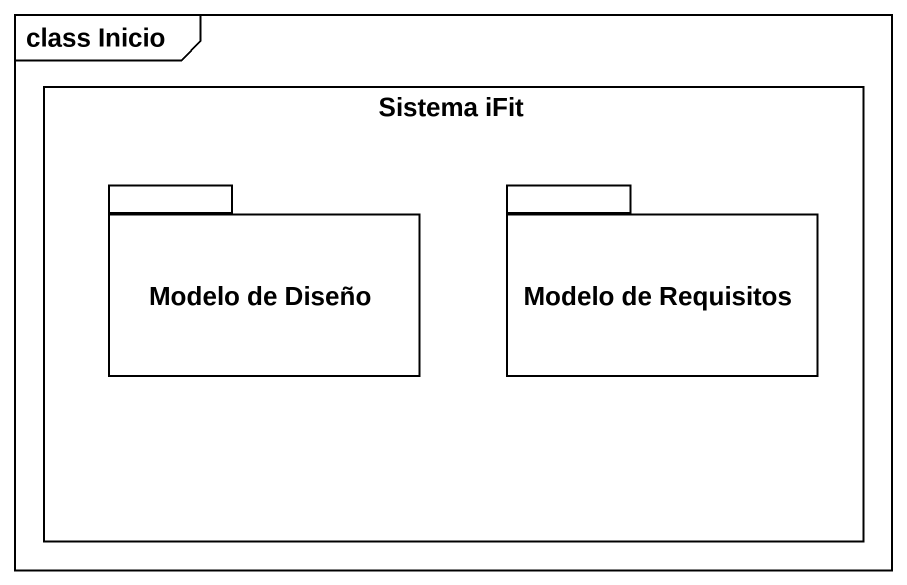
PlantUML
@startuml
mainframe class Inicio
rectangle "Sistema iFit" as Sistema_iFit {
  package "Modelo de Diseño" as Modelo_de_Diseño {
  }
  package "Modelo de Requisitos" as Modelo_de_Requisitos {
  }
}
@enduml
